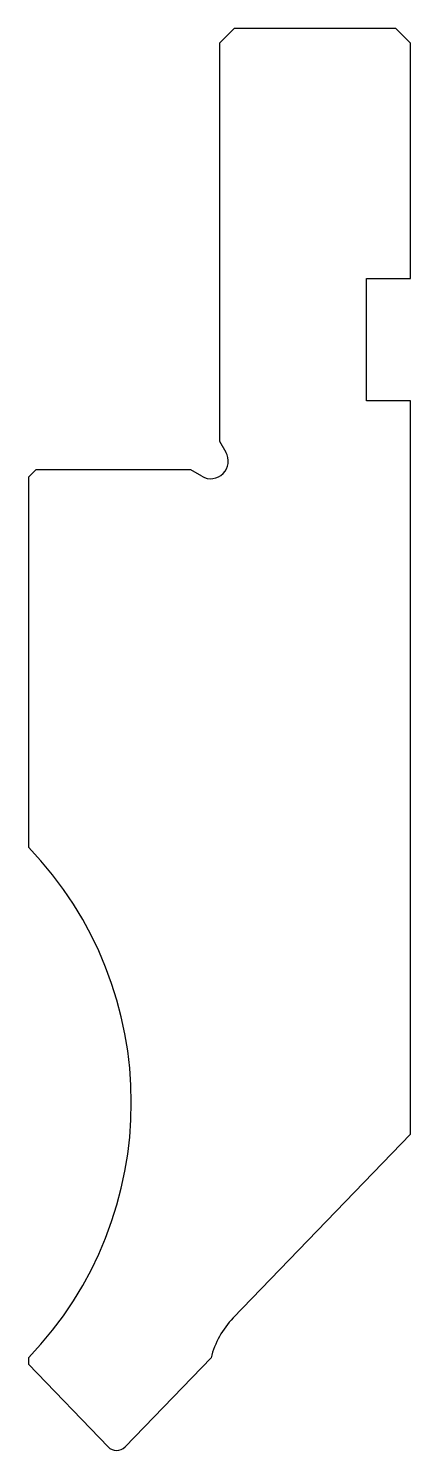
# Model space of a CAD drawing. Extents: x 438.3 to 464.3, y 36.6 to 133.2.
import ezdxf

# ---------------------------------------------------------------- set-up
doc = ezdxf.new("R2010")
doc.units = 0
doc.header["$MEASUREMENT"] = 0
doc.layers.get('0').update_dxf_attribs({"linetype": 'CONTINUOUS'})

msp = doc.modelspace()

# ---------------------------------------------------------------- linework, layer by layer
for p, q in [((452.271, 133.239), (451.271, 132.239)), ((463.271, 133.239), (452.271, 133.239)), ((464.271, 132.239), (463.271, 133.239)), ((451.271, 132.239), (451.271, 105.2)), ((464.271, 116.239), (464.271, 132.239)), ((461.271, 107.939), (461.271, 116.239)), ((461.271, 116.239), (464.271, 116.239)), ((464.271, 107.939), (461.271, 107.939)), ((464.271, 58.099), (464.271, 107.939)), ((451.271, 105.2), (451.71, 104.439)), ((438.771, 103.239), (438.271, 102.739)), ((438.271, 102.739), (438.271, 77.588)), ((449.31, 103.239), (438.771, 103.239)), ((450.071, 102.8), (449.31, 103.239)), ((452.2, 45.599), (464.271, 58.099)), ((438.271, 42.889), (438.271, 42.451)), ((444.846, 36.833), (450.696, 42.891)), ((438.271, 42.451), (443.696, 36.833))]:
    msp.add_line(p, q)
for centre, radius, start, end in [((450.671, 103.839), 1.2, 240, 30), ((420.271, 60.239), 25, 316.05448, 43.94552), ((456.516, 41.431), 6, 136, 165.92069), ((444.271, 37.389), 0.8, 224, 316)]:
    msp.add_arc(centre, radius, start, end)

doc.saveas('drawing.dxf')
